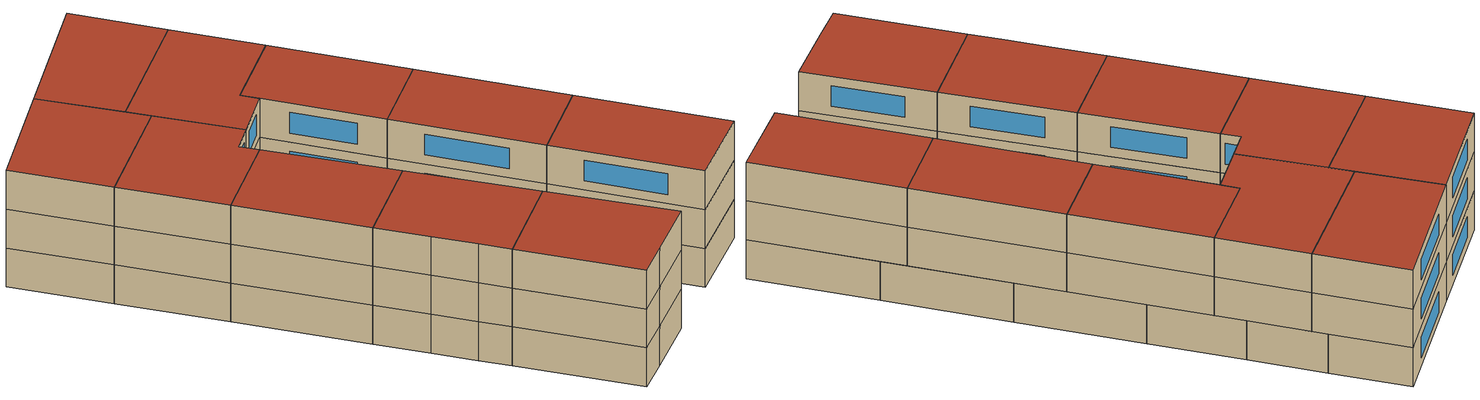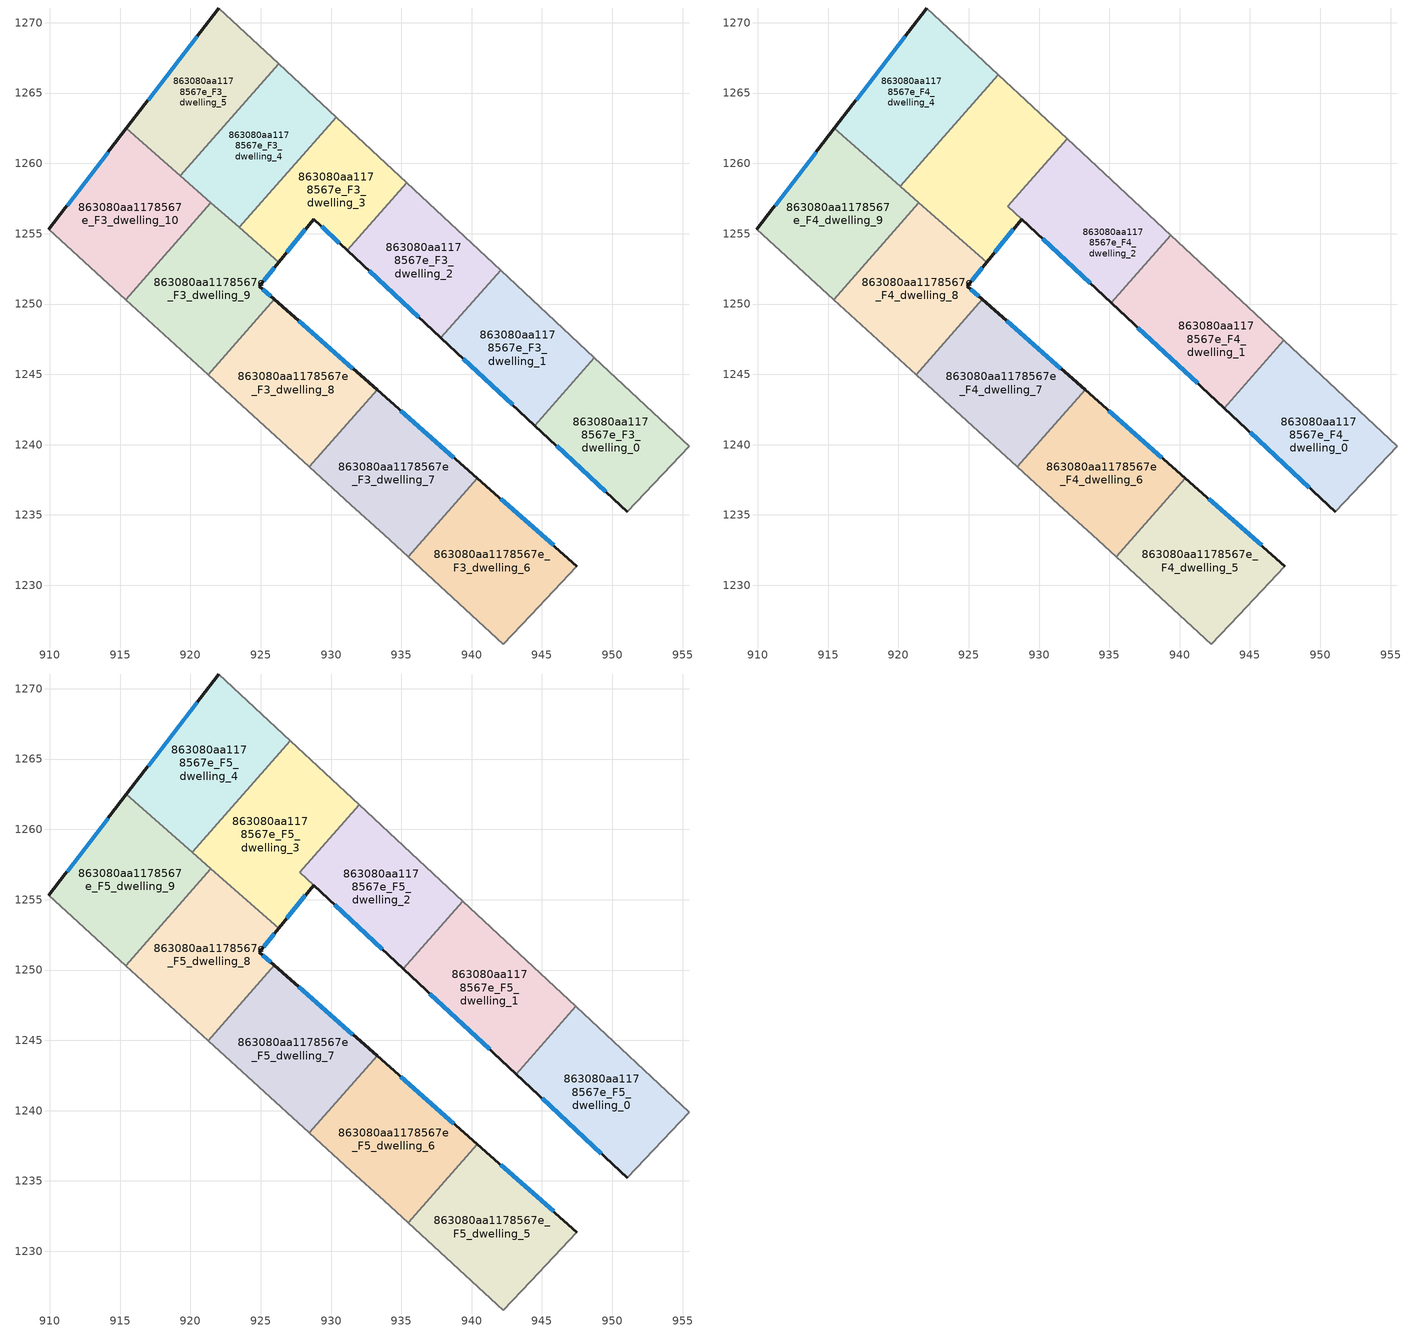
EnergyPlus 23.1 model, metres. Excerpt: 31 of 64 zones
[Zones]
863080aa1178567e_F3_dwelling_0
 floor to 863080aa1178567e_F2_dwelling_0 (EU_floor_Construction): 955.46,1239.9 951.07,1235.22 944.49,1241.36 948.72,1246.17 z9
 wall outside (EU_wall_Construction): 944.49,1241.36 951.07,1235.22 z9:12
 wall adiabatic (EU_wall_Construction): 951.07,1235.22 955.46,1239.9 948.72,1246.17 z9:12
 wall to 863080aa1178567e_F3_dwelling_1 (EU_wall_Construction): 948.72,1246.17 944.49,1241.36 z9:12
 window (EU_Window_Construction): 946.03,1239.92 949.53,1236.66 z9.7:11.3
863080aa1178567e_F3_dwelling_1
 floor to 863080aa1178567e_F2_dwelling_1 (EU_floor_Construction): 948.72,1246.17 944.49,1241.36 937.82,1247.58 942.05,1252.39 z9
 wall outside (EU_wall_Construction): 937.82,1247.58 944.49,1241.36 z9:12
 wall to 863080aa1178567e_F3_dwelling_2 (EU_wall_Construction): 942.05,1252.39 937.82,1247.58 z9:12
 wall adiabatic (EU_wall_Construction): 948.72,1246.17 942.05,1252.39 z9:12
 window (EU_Window_Construction): 939.38,1246.12 942.92,1242.82 z9.7:11.3
863080aa1178567e_F3_dwelling_10
 floor to 863080aa1178567e_F2_dwelling_10 (EU_floor_Construction): 921.46,1257.2 915.4,1250.32 909.94,1255.3 915.45,1262.49 z9
 wall outside (EU_wall_Construction): 915.45,1262.49 909.94,1255.3 z9:12
 wall to 863080aa1178567e_F3_dwelling_9 (EU_wall_Construction): 915.4,1250.32 921.46,1257.2 z9:12
 wall adiabatic (EU_wall_Construction): 909.94,1255.3 915.4,1250.32 z9:12
 wall to 863080aa1178567e_F3_dwelling_5 (EU_wall_Construction): 919.29,1259.11 915.45,1262.49 z9:12
 wall to 863080aa1178567e_F3_dwelling_4 (EU_wall_Construction): 921.46,1257.2 919.29,1259.11 z9:12
 window (EU_Window_Construction): 914.16,1260.8 911.23,1256.99 z9.7:11.3
863080aa1178567e_F3_dwelling_2
 floor to 863080aa1178567e_F2_dwelling_2 (EU_floor_Construction): 942.05,1252.39 937.82,1247.58 931.14,1253.82 935.37,1258.62 z9
 wall outside (EU_wall_Construction): 931.14,1253.82 937.82,1247.58 z9:12
 wall to 863080aa1178567e_F3_dwelling_3 (EU_wall_Construction): 935.37,1258.62 931.14,1253.82 z9:12
 wall adiabatic (EU_wall_Construction): 942.05,1252.39 935.37,1258.62 z9:12
 window (EU_Window_Construction): 932.71,1252.35 936.25,1249.05 z9.7:11.3
 ceiling adiabatic (EU_roof_Construction): 937.82,1247.58 942.05,1252.39 935.37,1258.62 931.14,1253.82 z12
863080aa1178567e_F3_dwelling_3
 floor to 863080aa1178567e_F2_dwelling_3 (EU_floor_Construction): 935.37,1258.62 931.14,1253.82 928.77,1256.03 926.28,1252.96 923.46,1255.44 930.36,1263.28 z9
 wall outside (EU_wall_Construction): 926.28,1252.96 928.77,1256.03 931.14,1253.82 z9:12
 wall to 863080aa1178567e_F3_dwelling_4 (EU_wall_Construction): 930.36,1263.28 923.46,1255.44 z9:12
 wall adiabatic (EU_wall_Construction): 935.37,1258.62 930.36,1263.28 z9:12
 wall to 863080aa1178567e_F3_dwelling_9 (EU_wall_Construction): 923.46,1255.44 926.28,1252.96 z9:12
 window (EU_Window_Construction): 929.32,1255.51 930.58,1254.34 / 926.86,1253.68 928.18,1255.31 z9.7:11.3
863080aa1178567e_F3_dwelling_4
 floor to 863080aa1178567e_F2_dwelling_4 (EU_floor_Construction): 930.36,1263.28 923.46,1255.44 919.29,1259.11 926.29,1267.07 z9
 wall to 863080aa1178567e_F3_dwelling_5 (EU_wall_Construction): 926.29,1267.07 919.29,1259.11 z9:12
 wall adiabatic (EU_wall_Construction): 930.36,1263.28 926.29,1267.07 z9:12
 wall to 863080aa1178567e_F3_dwelling_9 (EU_wall_Construction): 921.46,1257.2 923.46,1255.44 z9:12
863080aa1178567e_F3_dwelling_5
 floor to 863080aa1178567e_F2_dwelling_5 (EU_floor_Construction): 926.29,1267.07 919.29,1259.11 915.45,1262.49 922.02,1271.05 z9
 wall outside (EU_wall_Construction): 922.02,1271.05 915.45,1262.49 z9:12
 wall adiabatic (EU_wall_Construction): 926.29,1267.07 922.02,1271.05 z9:12
 window (EU_Window_Construction): 920.48,1269.04 917,1264.5 z9.7:11.3
863080aa1178567e_F3_dwelling_6
 floor to 863080aa1178567e_F2_dwelling_6 (EU_floor_Construction): 947.48,1231.37 944.21,1227.87 942.26,1225.83 935.49,1232.02 940.41,1237.61 z9
 wall outside (EU_wall_Construction): 947.48,1231.37 940.41,1237.61 z9:12
 wall adiabatic (EU_wall_Construction): 935.49,1232.02 942.26,1225.83 944.21,1227.87 947.48,1231.37 z9:12
 wall to 863080aa1178567e_F3_dwelling_7 (EU_wall_Construction): 940.41,1237.61 935.49,1232.02 z9:12
 window (EU_Window_Construction): 945.82,1232.83 942.07,1236.14 z9.7:11.3
863080aa1178567e_F3_dwelling_7
 floor to 863080aa1178567e_F2_dwelling_7 (EU_floor_Construction): 940.41,1237.61 935.49,1232.02 933.77,1233.58 931.39,1235.74 928.45,1238.42 933.27,1243.9 z9
 wall outside (EU_wall_Construction): 940.41,1237.61 933.27,1243.9 z9:12
 wall adiabatic (EU_wall_Construction): 928.45,1238.42 931.39,1235.74 933.77,1233.58 935.49,1232.02 z9:12
 wall to 863080aa1178567e_F3_dwelling_8 (EU_wall_Construction): 933.27,1243.9 928.45,1238.42 z9:12
 window (EU_Window_Construction): 938.73,1239.08 934.95,1242.42 z9.7:11.3
863080aa1178567e_F3_dwelling_8
 floor to 863080aa1178567e_F2_dwelling_8 (EU_floor_Construction): 933.27,1243.9 928.45,1238.42 921.27,1244.97 925.98,1250.33 z9
 wall outside (EU_wall_Construction): 933.27,1243.9 925.98,1250.33 z9:12
 wall to 863080aa1178567e_F3_dwelling_9 (EU_wall_Construction): 925.98,1250.33 921.27,1244.97 z9:12
 wall adiabatic (EU_wall_Construction): 921.27,1244.97 928.45,1238.42 z9:12
 window (EU_Window_Construction): 931.56,1245.41 927.69,1248.82 z9.7:11.3
863080aa1178567e_F3_dwelling_9
 floor to 863080aa1178567e_F2_dwelling_9 (EU_floor_Construction): 926.28,1252.96 924.91,1251.27 925.98,1250.33 921.27,1244.97 915.4,1250.32 921.46,1257.2 z9
 wall outside (EU_wall_Construction): 925.98,1250.33 924.91,1251.27 926.28,1252.96 z9:12
 wall adiabatic (EU_wall_Construction): 915.4,1250.32 921.27,1244.97 z9:12
 window (EU_Window_Construction): 925.23,1251.67 925.96,1252.56 / 925.73,1250.55 925.16,1251.05 z9.7:11.3
863080aa1178567e_F4_dwelling_0
 floor to 863080aa1178567e_F3_dwelling_0 (EU_floor_Construction): 955.46,1239.9 951.07,1235.22 944.49,1241.36 948.72,1246.17 z12
 floor to 863080aa1178567e_F3_dwelling_1 (EU_floor_Construction): 948.72,1246.17 944.49,1241.36 943.15,1242.61 947.39,1247.42 z12
 wall outside (EU_wall_Construction): 943.15,1242.61 951.07,1235.22 z12:15
 wall adiabatic (EU_wall_Construction): 951.07,1235.22 955.46,1239.9 947.39,1247.42 z12:15
 wall to 863080aa1178567e_F4_dwelling_1 (EU_wall_Construction): 947.39,1247.42 943.15,1242.61 z12:15
 window (EU_Window_Construction): 945.01,1240.87 949.21,1236.95 z12.7:14.3
863080aa1178567e_F4_dwelling_1
 floor to 863080aa1178567e_F3_dwelling_1 (EU_floor_Construction): 947.39,1247.42 943.15,1242.61 937.82,1247.58 942.05,1252.39 z12
 floor adiabatic (EU_floor_Construction): 942.05,1252.39 937.82,1247.58 935.15,1250.08 939.38,1254.88 z12
 wall outside (EU_wall_Construction): 935.15,1250.08 943.15,1242.61 z12:15
 wall to 863080aa1178567e_F4_dwelling_2 (EU_wall_Construction): 939.38,1254.88 935.15,1250.08 z12:15
 wall adiabatic (EU_wall_Construction): 947.39,1247.42 939.38,1254.88 z12:15
 window (EU_Window_Construction): 937.03,1248.32 941.27,1244.36 z12.7:14.3
863080aa1178567e_F4_dwelling_2
 floor adiabatic (EU_floor_Construction): 939.38,1254.88 935.15,1250.08 931.14,1253.82 935.37,1258.62 z12
 floor to 863080aa1178567e_F3_dwelling_3 (EU_floor_Construction): 935.37,1258.62 931.14,1253.82 927.78,1256.95 932,1261.75 z12
 wall outside (EU_wall_Construction): 928.77,1256.03 935.15,1250.08 z12:15
 wall to 863080aa1178567e_F4_dwelling_3 (EU_wall_Construction): 932,1261.75 927.78,1256.95 928.77,1256.03 z12:15
 wall adiabatic (EU_wall_Construction): 939.38,1254.88 932,1261.75 z12:15
 window (EU_Window_Construction): 930.26,1254.63 933.65,1251.47 z12.7:14.3
863080aa1178567e_F4_dwelling_3
 floor to 863080aa1178567e_F3_dwelling_3 (EU_floor_Construction): 932,1261.75 927.78,1256.95 928.77,1256.03 926.28,1252.96 923.46,1255.44 930.36,1263.28 z12
 floor to 863080aa1178567e_F3_dwelling_4 (EU_floor_Construction): 930.36,1263.28 923.46,1255.44 920.12,1258.38 927.1,1266.31 z12
 wall outside (EU_wall_Construction): 926.28,1252.96 928.77,1256.03 z12:15
 wall to 863080aa1178567e_F4_dwelling_4 (EU_wall_Construction): 927.1,1266.31 920.12,1258.38 z12:15
 wall adiabatic (EU_wall_Construction): 932,1261.75 927.1,1266.31 z12:15
 wall to 863080aa1178567e_F4_dwelling_8 (EU_wall_Construction): 921.46,1257.2 926.28,1252.96 z12:15
 wall to 863080aa1178567e_F4_dwelling_9 (EU_wall_Construction): 920.12,1258.38 921.46,1257.2 z12:15
 window (EU_Window_Construction): 926.86,1253.68 928.18,1255.31 z12.7:14.3
863080aa1178567e_F4_dwelling_4
 floor to 863080aa1178567e_F3_dwelling_5 (EU_floor_Construction): 926.29,1267.07 919.29,1259.11 915.45,1262.49 922.02,1271.05 z12
 floor to 863080aa1178567e_F3_dwelling_4 (EU_floor_Construction): 927.1,1266.31 920.12,1258.38 919.29,1259.11 926.29,1267.07 z12
 wall outside (EU_wall_Construction): 922.02,1271.05 915.45,1262.49 z12:15
 wall adiabatic (EU_wall_Construction): 927.1,1266.31 922.02,1271.05 z12:15
 wall to 863080aa1178567e_F4_dwelling_9 (EU_wall_Construction): 915.45,1262.49 920.12,1258.38 z12:15
 window (EU_Window_Construction): 920.48,1269.04 917,1264.5 z12.7:14.3
863080aa1178567e_F4_dwelling_5
 floor to 863080aa1178567e_F3_dwelling_6 (EU_floor_Construction): 947.48,1231.37 944.21,1227.87 942.26,1225.83 935.49,1232.02 940.41,1237.61 z12
 wall outside (EU_wall_Construction): 947.48,1231.37 940.41,1237.61 z12:15
 wall adiabatic (EU_wall_Construction): 935.49,1232.02 942.26,1225.83 944.21,1227.87 947.48,1231.37 z12:15
 wall to 863080aa1178567e_F4_dwelling_6 (EU_wall_Construction): 940.41,1237.61 935.49,1232.02 z12:15
 window (EU_Window_Construction): 945.82,1232.83 942.07,1236.14 z12.7:14.3
863080aa1178567e_F4_dwelling_6
 floor to 863080aa1178567e_F3_dwelling_7 (EU_floor_Construction): 940.41,1237.61 935.49,1232.02 933.77,1233.58 931.39,1235.74 928.45,1238.42 933.27,1243.9 z12
 wall outside (EU_wall_Construction): 940.41,1237.61 933.27,1243.9 z12:15
 wall adiabatic (EU_wall_Construction): 928.45,1238.42 931.39,1235.74 933.77,1233.58 935.49,1232.02 z12:15
 wall to 863080aa1178567e_F4_dwelling_7 (EU_wall_Construction): 933.27,1243.9 928.45,1238.42 z12:15
 window (EU_Window_Construction): 938.73,1239.08 934.95,1242.42 z12.7:14.3
863080aa1178567e_F4_dwelling_7
 floor to 863080aa1178567e_F3_dwelling_8 (EU_floor_Construction): 933.27,1243.9 928.45,1238.42 921.27,1244.97 925.98,1250.33 z12
 wall outside (EU_wall_Construction): 933.27,1243.9 925.98,1250.33 z12:15
 wall to 863080aa1178567e_F4_dwelling_8 (EU_wall_Construction): 925.98,1250.33 921.27,1244.97 z12:15
 wall adiabatic (EU_wall_Construction): 921.27,1244.97 928.45,1238.42 z12:15
 window (EU_Window_Construction): 931.56,1245.41 927.69,1248.82 z12.7:14.3
863080aa1178567e_F4_dwelling_8
 floor to 863080aa1178567e_F3_dwelling_9 (EU_floor_Construction): 926.28,1252.96 924.91,1251.27 925.98,1250.33 921.27,1244.97 915.4,1250.32 921.46,1257.2 z12
 wall outside (EU_wall_Construction): 925.98,1250.33 924.91,1251.27 926.28,1252.96 z12:15
 wall to 863080aa1178567e_F4_dwelling_9 (EU_wall_Construction): 921.46,1257.2 915.4,1250.32 z12:15
 wall adiabatic (EU_wall_Construction): 915.4,1250.32 921.27,1244.97 z12:15
 window (EU_Window_Construction): 925.23,1251.67 925.96,1252.56 / 925.73,1250.55 925.16,1251.05 z12.7:14.3
863080aa1178567e_F4_dwelling_9
 floor to 863080aa1178567e_F3_dwelling_10 (EU_floor_Construction): 921.46,1257.2 915.4,1250.32 909.94,1255.3 915.45,1262.49 z12
 wall outside (EU_wall_Construction): 915.45,1262.49 909.94,1255.3 z12:15
 wall adiabatic (EU_wall_Construction): 909.94,1255.3 915.4,1250.32 z12:15
 window (EU_Window_Construction): 914.16,1260.8 911.23,1256.99 z12.7:14.3
863080aa1178567e_F5_dwelling_0
 floor to 863080aa1178567e_F4_dwelling_0 (EU_floor_Construction): 955.46,1239.9 951.07,1235.22 943.15,1242.61 947.39,1247.42 z15
 wall outside (EU_wall_Construction): 943.15,1242.61 951.07,1235.22 z15:18
 wall adiabatic (EU_wall_Construction): 951.07,1235.22 955.46,1239.9 947.39,1247.42 z15:18
 wall to 863080aa1178567e_F5_dwelling_1 (EU_wall_Construction): 947.39,1247.42 943.15,1242.61 z15:18
 window (EU_Window_Construction): 945.01,1240.87 949.21,1236.95 z15.7:17.3
 roof outside (EU_roof_Construction): 951.07,1235.22 955.46,1239.9 947.39,1247.42 943.15,1242.61 z18
863080aa1178567e_F5_dwelling_1
 floor to 863080aa1178567e_F4_dwelling_1 (EU_floor_Construction): 947.39,1247.42 943.15,1242.61 935.15,1250.08 939.38,1254.88 z15
 wall outside (EU_wall_Construction): 935.15,1250.08 943.15,1242.61 z15:18
 wall to 863080aa1178567e_F5_dwelling_2 (EU_wall_Construction): 939.38,1254.88 935.15,1250.08 z15:18
 wall adiabatic (EU_wall_Construction): 947.39,1247.42 939.38,1254.88 z15:18
 window (EU_Window_Construction): 937.03,1248.32 941.27,1244.36 z15.7:17.3
 roof outside (EU_roof_Construction): 943.15,1242.61 947.39,1247.42 939.38,1254.88 935.15,1250.08 z18
863080aa1178567e_F5_dwelling_2
 floor to 863080aa1178567e_F4_dwelling_2 (EU_floor_Construction): 939.38,1254.88 935.15,1250.08 927.78,1256.95 932,1261.75 z15
 wall outside (EU_wall_Construction): 928.77,1256.03 935.15,1250.08 z15:18
 wall to 863080aa1178567e_F5_dwelling_3 (EU_wall_Construction): 932,1261.75 927.78,1256.95 928.77,1256.03 z15:18
 wall adiabatic (EU_wall_Construction): 939.38,1254.88 932,1261.75 z15:18
 window (EU_Window_Construction): 930.26,1254.63 933.65,1251.47 z15.7:17.3
 roof outside (EU_roof_Construction): 935.15,1250.08 939.38,1254.88 932,1261.75 927.78,1256.95 z18
863080aa1178567e_F5_dwelling_3
 floor to 863080aa1178567e_F4_dwelling_3 (EU_floor_Construction): 932,1261.75 927.78,1256.95 928.77,1256.03 926.28,1252.96 920.12,1258.38 927.1,1266.31 z15
 wall outside (EU_wall_Construction): 926.28,1252.96 928.77,1256.03 z15:18
 wall to 863080aa1178567e_F5_dwelling_4 (EU_wall_Construction): 927.1,1266.31 920.12,1258.38 z15:18
 wall adiabatic (EU_wall_Construction): 932,1261.75 927.1,1266.31 z15:18
 wall to 863080aa1178567e_F5_dwelling_8 (EU_wall_Construction): 921.46,1257.2 926.28,1252.96 z15:18
 wall to 863080aa1178567e_F5_dwelling_9 (EU_wall_Construction): 920.12,1258.38 921.46,1257.2 z15:18
 window (EU_Window_Construction): 926.86,1253.68 928.18,1255.31 z15.7:17.3
 roof outside (EU_roof_Construction): 928.77,1256.03 927.78,1256.95 932,1261.75 927.1,1266.31 920.12,1258.38 926.28,1252.96 z18
863080aa1178567e_F5_dwelling_4
 floor to 863080aa1178567e_F4_dwelling_4 (EU_floor_Construction): 927.1,1266.31 920.12,1258.38 915.45,1262.49 922.02,1271.05 z15
 wall outside (EU_wall_Construction): 922.02,1271.05 915.45,1262.49 z15:18
 wall adiabatic (EU_wall_Construction): 927.1,1266.31 922.02,1271.05 z15:18
 wall to 863080aa1178567e_F5_dwelling_9 (EU_wall_Construction): 915.45,1262.49 920.12,1258.38 z15:18
 window (EU_Window_Construction): 920.48,1269.04 917,1264.5 z15.7:17.3
 roof outside (EU_roof_Construction): 920.12,1258.38 927.1,1266.31 922.02,1271.05 915.45,1262.49 z18
863080aa1178567e_F5_dwelling_5
 floor to 863080aa1178567e_F4_dwelling_5 (EU_floor_Construction): 947.48,1231.37 944.21,1227.87 942.26,1225.83 935.49,1232.02 940.41,1237.61 z15
 wall outside (EU_wall_Construction): 947.48,1231.37 940.41,1237.61 z15:18
 wall adiabatic (EU_wall_Construction): 935.49,1232.02 942.26,1225.83 944.21,1227.87 947.48,1231.37 z15:18
 wall to 863080aa1178567e_F5_dwelling_6 (EU_wall_Construction): 940.41,1237.61 935.49,1232.02 z15:18
 window (EU_Window_Construction): 945.82,1232.83 942.07,1236.14 z15.7:17.3
 roof outside (EU_roof_Construction): 944.21,1227.87 947.48,1231.37 940.41,1237.61 935.49,1232.02 942.26,1225.83 z18
863080aa1178567e_F5_dwelling_6
 floor to 863080aa1178567e_F4_dwelling_6 (EU_floor_Construction): 940.41,1237.61 935.49,1232.02 933.77,1233.58 931.39,1235.74 928.45,1238.42 933.27,1243.9 z15
 wall outside (EU_wall_Construction): 940.41,1237.61 933.27,1243.9 z15:18
 wall adiabatic (EU_wall_Construction): 928.45,1238.42 931.39,1235.74 933.77,1233.58 935.49,1232.02 z15:18
 wall to 863080aa1178567e_F5_dwelling_7 (EU_wall_Construction): 933.27,1243.9 928.45,1238.42 z15:18
 window (EU_Window_Construction): 938.73,1239.08 934.95,1242.42 z15.7:17.3
 roof outside (EU_roof_Construction): 935.49,1232.02 940.41,1237.61 933.27,1243.9 928.45,1238.42 931.39,1235.74 933.77,1233.58 z18
863080aa1178567e_F5_dwelling_7
 floor to 863080aa1178567e_F4_dwelling_7 (EU_floor_Construction): 933.27,1243.9 928.45,1238.42 921.27,1244.97 925.98,1250.33 z15
 wall outside (EU_wall_Construction): 933.27,1243.9 925.98,1250.33 z15:18
 wall to 863080aa1178567e_F5_dwelling_8 (EU_wall_Construction): 925.98,1250.33 921.27,1244.97 z15:18
 wall adiabatic (EU_wall_Construction): 921.27,1244.97 928.45,1238.42 z15:18
 window (EU_Window_Construction): 931.56,1245.41 927.69,1248.82 z15.7:17.3
 roof outside (EU_roof_Construction): 928.45,1238.42 933.27,1243.9 925.98,1250.33 921.27,1244.97 z18
863080aa1178567e_F5_dwelling_8
 floor to 863080aa1178567e_F4_dwelling_8 (EU_floor_Construction): 926.28,1252.96 924.91,1251.27 925.98,1250.33 921.27,1244.97 915.4,1250.32 921.46,1257.2 z15
 wall outside (EU_wall_Construction): 925.98,1250.33 924.91,1251.27 926.28,1252.96 z15:18
 wall to 863080aa1178567e_F5_dwelling_9 (EU_wall_Construction): 921.46,1257.2 915.4,1250.32 z15:18
 wall adiabatic (EU_wall_Construction): 915.4,1250.32 921.27,1244.97 z15:18
 window (EU_Window_Construction): 925.23,1251.67 925.96,1252.56 / 925.73,1250.55 925.16,1251.05 z15.7:17.3
 roof outside (EU_roof_Construction): 921.27,1244.97 925.98,1250.33 924.91,1251.27 926.28,1252.96 921.46,1257.2 915.4,1250.32 z18
863080aa1178567e_F5_dwelling_9
 floor to 863080aa1178567e_F4_dwelling_9 (EU_floor_Construction): 921.46,1257.2 915.4,1250.32 909.94,1255.3 915.45,1262.49 z15
 wall outside (EU_wall_Construction): 915.45,1262.49 909.94,1255.3 z15:18
 wall adiabatic (EU_wall_Construction): 909.94,1255.3 915.4,1250.32 z15:18
 window (EU_Window_Construction): 914.16,1260.8 911.23,1256.99 z15.7:17.3
 roof outside (EU_roof_Construction): 915.4,1250.32 921.46,1257.2 915.45,1262.49 909.94,1255.3 z18
[Building]
EU S2 Campaign: North Axis=0; Terrain=City; Solar Distribution=FullExterior
[Site:Location]
Budapest.Ferenc.Liszt.Intl.AP: Latitude=47.437; Longitude=19.256; Time Zone=1; Elevation=185
[SizingPeriod:WeatherFileDays]
AnnualSizingPeriod: Begin Month=1; Begin Day of Month=1; End Month=12; End Day of Month=31; Day of Week for Start Day=Monday; Use Weather File Daylight Saving Period=No; Use Weather File Rain and Snow Indicators=No
[MATERIAL]
EU_InternalMass_Material: Roughness=MediumRough; Thickness=0.1; Conductivity=1; Density=1800; Specific Heat=900; Thermal Absorptance=0.9; Solar Absorptance=0.7; Visible Absorptance=0.7
[MATERIAL:NOMASS] Roughness=MediumRough; Thermal Absorptance=0.9; Solar Absorptance=0.7; Visible Absorptance=0.7
Name | Thermal Resistance
EU_wall_NoMass | 0.832559
EU_roof_NoMass | 1.39638
EU_floor_NoMass | 0.872794
[WINDOWMATERIAL:SIMPLEGLAZINGSYSTEM]
EU_Window_SimpleGlazing: UFactor=2.79869; Solar Heat Gain Coefficient=0.75; Visible Transmittance=0.75
[CONSTRUCTION]
EU_wall_Construction: EU_wall_NoMass
EU_roof_Construction: EU_roof_NoMass
EU_floor_Construction: EU_floor_NoMass
EU_Window_Construction: EU_Window_SimpleGlazing
EU_InternalMass_Construction: EU_InternalMass_Material
[ZONE] Type=1; Multiplier=1; Ceiling Height=autocalculate; Floor Area=autocalculate; Part of Total Floor Area=Yes
Name | Volume
863080aa1178567e_F3_dwelling_0 | 175.26
863080aa1178567e_F4_dwelling_0; 863080aa1178567e_F5_dwelling_0 | 210.322
863080aa1178567e_F3_dwelling_1; 863080aa1178567e_F3_dwelling_3 | 175.268
863080aa1178567e_F4_dwelling_1; 863080aa1178567e_F5_dwelling_1 | 210.327
863080aa1178567e_F3_dwelling_10; 863080aa1178567e_F4_dwelling_8; 863080aa1178567e_F5_dwelling_8; 863080aa1178567e_F3_dwelling_9; 863080aa1178567e_F4_dwelling_9; 863080aa1178567e_F5_dwelling_9 | 210.313
863080aa1178567e_F3_dwelling_2 | 175.277
863080aa1178567e_F4_dwelling_2; 863080aa1178567e_F5_dwelling_2 | 193.302
863080aa1178567e_F4_dwelling_3; 863080aa1178567e_F5_dwelling_3 | 227.342
863080aa1178567e_F3_dwelling_4 | 175.255
863080aa1178567e_F4_dwelling_4; 863080aa1178567e_F5_dwelling_4 | 210.319
863080aa1178567e_F3_dwelling_5 | 175.292
863080aa1178567e_F4_dwelling_5; 863080aa1178567e_F5_dwelling_5; 863080aa1178567e_F3_dwelling_6 | 210.304
863080aa1178567e_F4_dwelling_6; 863080aa1178567e_F5_dwelling_6; 863080aa1178567e_F3_dwelling_7 | 210.318
863080aa1178567e_F4_dwelling_7; 863080aa1178567e_F5_dwelling_7; 863080aa1178567e_F3_dwelling_8 | 210.315
[INTERNALMASS] Construction=EU_InternalMass_Construction
Name | Zone or ZoneList | Surface Area
863080aa1178567e_F3_dwelling_0_EU_InternalMass | 863080aa1178567e_F3_dwelling_0 | 58.4199
863080aa1178567e_F3_dwelling_1_EU_InternalMass | 863080aa1178567e_F3_dwelling_1 | 58.4225
863080aa1178567e_F3_dwelling_2_EU_InternalMass | 863080aa1178567e_F3_dwelling_2 | 58.4258
863080aa1178567e_F3_dwelling_3_EU_InternalMass | 863080aa1178567e_F3_dwelling_3 | 58.4225
863080aa1178567e_F3_dwelling_4_EU_InternalMass | 863080aa1178567e_F3_dwelling_4 | 58.4185
863080aa1178567e_F3_dwelling_5_EU_InternalMass | 863080aa1178567e_F3_dwelling_5 | 58.4306
863080aa1178567e_F3_dwelling_6_EU_InternalMass | 863080aa1178567e_F3_dwelling_6 | 70.1015
863080aa1178567e_F3_dwelling_7_EU_InternalMass | 863080aa1178567e_F3_dwelling_7 | 70.1058
863080aa1178567e_F3_dwelling_8_EU_InternalMass | 863080aa1178567e_F3_dwelling_8 | 70.1052
863080aa1178567e_F3_dwelling_9_EU_InternalMass | 863080aa1178567e_F3_dwelling_9 | 70.1043
863080aa1178567e_F3_dwelling_10_EU_InternalMass | 863080aa1178567e_F3_dwelling_10 | 70.1046
863080aa1178567e_F4_dwelling_0_EU_InternalMass | 863080aa1178567e_F4_dwelling_0 | 70.1075
863080aa1178567e_F4_dwelling_1_EU_InternalMass | 863080aa1178567e_F4_dwelling_1 | 70.109
863080aa1178567e_F4_dwelling_2_EU_InternalMass | 863080aa1178567e_F4_dwelling_2 | 64.4314
863080aa1178567e_F4_dwelling_3_EU_InternalMass | 863080aa1178567e_F4_dwelling_3 | 75.7787
863080aa1178567e_F4_dwelling_4_EU_InternalMass | 863080aa1178567e_F4_dwelling_4 | 70.1063
863080aa1178567e_F4_dwelling_5_EU_InternalMass | 863080aa1178567e_F4_dwelling_5 | 70.1015
863080aa1178567e_F4_dwelling_6_EU_InternalMass | 863080aa1178567e_F4_dwelling_6 | 70.1058
863080aa1178567e_F4_dwelling_7_EU_InternalMass | 863080aa1178567e_F4_dwelling_7 | 70.1052
863080aa1178567e_F4_dwelling_8_EU_InternalMass | 863080aa1178567e_F4_dwelling_8 | 70.1043
863080aa1178567e_F4_dwelling_9_EU_InternalMass | 863080aa1178567e_F4_dwelling_9 | 70.1046
863080aa1178567e_F5_dwelling_0_EU_InternalMass | 863080aa1178567e_F5_dwelling_0 | 70.1075
863080aa1178567e_F5_dwelling_1_EU_InternalMass | 863080aa1178567e_F5_dwelling_1 | 70.109
863080aa1178567e_F5_dwelling_2_EU_InternalMass | 863080aa1178567e_F5_dwelling_2 | 64.4314
863080aa1178567e_F5_dwelling_3_EU_InternalMass | 863080aa1178567e_F5_dwelling_3 | 75.7787
863080aa1178567e_F5_dwelling_4_EU_InternalMass | 863080aa1178567e_F5_dwelling_4 | 70.1063
863080aa1178567e_F5_dwelling_5_EU_InternalMass | 863080aa1178567e_F5_dwelling_5 | 70.1015
863080aa1178567e_F5_dwelling_6_EU_InternalMass | 863080aa1178567e_F5_dwelling_6 | 70.1058
863080aa1178567e_F5_dwelling_7_EU_InternalMass | 863080aa1178567e_F5_dwelling_7 | 70.1052
863080aa1178567e_F5_dwelling_8_EU_InternalMass | 863080aa1178567e_F5_dwelling_8 | 70.1043
863080aa1178567e_F5_dwelling_9_EU_InternalMass | 863080aa1178567e_F5_dwelling_9 | 70.1046
[OTHEREQUIPMENT] Fuel Type=Electricity; Design Level Calculation Method=Watts/Area; Power per Zone Floor Area=1; Fraction Latent=0; Fraction Radiant=0; Fraction Lost=0; Carbon Dioxide Generation Rate=0; EndUse Subcategory=EU_Step8_InternalGains
Name | Zone or ZoneList or Space or SpaceList | Schedule
EU_Step8_InternalGain_863080aa1178567e_F3_dwelling_0_f000 | 863080aa1178567e_F3_dwelling_0 | EU_Step8_GainSchedule_863080aa1178567e_F3_dwelling_0_f000
EU_Step8_InternalGain_863080aa1178567e_F3_dwelling_1_f000 | 863080aa1178567e_F3_dwelling_1 | EU_Step8_GainSchedule_863080aa1178567e_F3_dwelling_1_f000
EU_Step8_InternalGain_863080aa1178567e_F3_dwelling_2_f000 | 863080aa1178567e_F3_dwelling_2 | EU_Step8_GainSchedule_863080aa1178567e_F3_dwelling_2_f000
EU_Step8_InternalGain_863080aa1178567e_F3_dwelling_3_f000 | 863080aa1178567e_F3_dwelling_3 | EU_Step8_GainSchedule_863080aa1178567e_F3_dwelling_3_f000
EU_Step8_InternalGain_863080aa1178567e_F3_dwelling_4_f000 | 863080aa1178567e_F3_dwelling_4 | EU_Step8_GainSchedule_863080aa1178567e_F3_dwelling_4_f000
EU_Step8_InternalGain_863080aa1178567e_F3_dwelling_5_f000 | 863080aa1178567e_F3_dwelling_5 | EU_Step8_GainSchedule_863080aa1178567e_F3_dwelling_5_f000
EU_Step8_InternalGain_863080aa1178567e_F3_dwelling_6_f000 | 863080aa1178567e_F3_dwelling_6 | EU_Step8_GainSchedule_863080aa1178567e_F3_dwelling_6_f000
EU_Step8_InternalGain_863080aa1178567e_F3_dwelling_7_f000 | 863080aa1178567e_F3_dwelling_7 | EU_Step8_GainSchedule_863080aa1178567e_F3_dwelling_7_f000
EU_Step8_InternalGain_863080aa1178567e_F3_dwelling_8_f000 | 863080aa1178567e_F3_dwelling_8 | EU_Step8_GainSchedule_863080aa1178567e_F3_dwelling_8_f000
EU_Step8_InternalGain_863080aa1178567e_F3_dwelling_9_f000 | 863080aa1178567e_F3_dwelling_9 | EU_Step8_GainSchedule_863080aa1178567e_F3_dwelling_9_f000
EU_Step8_InternalGain_863080aa1178567e_F3_dwelling_10_f000 | 863080aa1178567e_F3_dwelling_10 | EU_Step8_GainSchedule_863080aa1178567e_F3_dwelling_10_f000
EU_Step8_InternalGain_863080aa1178567e_F4_dwelling_0_f000 | 863080aa1178567e_F4_dwelling_0 | EU_Step8_GainSchedule_863080aa1178567e_F4_dwelling_0_f000
EU_Step8_InternalGain_863080aa1178567e_F4_dwelling_1_f000 | 863080aa1178567e_F4_dwelling_1 | EU_Step8_GainSchedule_863080aa1178567e_F4_dwelling_1_f000
EU_Step8_InternalGain_863080aa1178567e_F4_dwelling_2_f000 | 863080aa1178567e_F4_dwelling_2 | EU_Step8_GainSchedule_863080aa1178567e_F4_dwelling_2_f000
EU_Step8_InternalGain_863080aa1178567e_F4_dwelling_3_f000 | 863080aa1178567e_F4_dwelling_3 | EU_Step8_GainSchedule_863080aa1178567e_F4_dwelling_3_f000
EU_Step8_InternalGain_863080aa1178567e_F4_dwelling_4_f000 | 863080aa1178567e_F4_dwelling_4 | EU_Step8_GainSchedule_863080aa1178567e_F4_dwelling_4_f000
EU_Step8_InternalGain_863080aa1178567e_F4_dwelling_5_f000 | 863080aa1178567e_F4_dwelling_5 | EU_Step8_GainSchedule_863080aa1178567e_F4_dwelling_5_f000
EU_Step8_InternalGain_863080aa1178567e_F4_dwelling_6_f000 | 863080aa1178567e_F4_dwelling_6 | EU_Step8_GainSchedule_863080aa1178567e_F4_dwelling_6_f000
EU_Step8_InternalGain_863080aa1178567e_F4_dwelling_7_f000 | 863080aa1178567e_F4_dwelling_7 | EU_Step8_GainSchedule_863080aa1178567e_F4_dwelling_7_f000
EU_Step8_InternalGain_863080aa1178567e_F4_dwelling_8_f000 | 863080aa1178567e_F4_dwelling_8 | EU_Step8_GainSchedule_863080aa1178567e_F4_dwelling_8_f000
EU_Step8_InternalGain_863080aa1178567e_F4_dwelling_9_f000 | 863080aa1178567e_F4_dwelling_9 | EU_Step8_GainSchedule_863080aa1178567e_F4_dwelling_9_f000
EU_Step8_InternalGain_863080aa1178567e_F5_dwelling_0_f000 | 863080aa1178567e_F5_dwelling_0 | EU_Step8_GainSchedule_863080aa1178567e_F5_dwelling_0_f000
EU_Step8_InternalGain_863080aa1178567e_F5_dwelling_1_f000 | 863080aa1178567e_F5_dwelling_1 | EU_Step8_GainSchedule_863080aa1178567e_F5_dwelling_1_f000
EU_Step8_InternalGain_863080aa1178567e_F5_dwelling_2_f000 | 863080aa1178567e_F5_dwelling_2 | EU_Step8_GainSchedule_863080aa1178567e_F5_dwelling_2_f000
EU_Step8_InternalGain_863080aa1178567e_F5_dwelling_3_f000 | 863080aa1178567e_F5_dwelling_3 | EU_Step8_GainSchedule_863080aa1178567e_F5_dwelling_3_f000
EU_Step8_InternalGain_863080aa1178567e_F5_dwelling_4_f000 | 863080aa1178567e_F5_dwelling_4 | EU_Step8_GainSchedule_863080aa1178567e_F5_dwelling_4_f000
EU_Step8_InternalGain_863080aa1178567e_F5_dwelling_5_f000 | 863080aa1178567e_F5_dwelling_5 | EU_Step8_GainSchedule_863080aa1178567e_F5_dwelling_5_f000
EU_Step8_InternalGain_863080aa1178567e_F5_dwelling_6_f000 | 863080aa1178567e_F5_dwelling_6 | EU_Step8_GainSchedule_863080aa1178567e_F5_dwelling_6_f000
EU_Step8_InternalGain_863080aa1178567e_F5_dwelling_7_f000 | 863080aa1178567e_F5_dwelling_7 | EU_Step8_GainSchedule_863080aa1178567e_F5_dwelling_7_f000
EU_Step8_InternalGain_863080aa1178567e_F5_dwelling_8_f000 | 863080aa1178567e_F5_dwelling_8 | EU_Step8_GainSchedule_863080aa1178567e_F5_dwelling_8_f000
EU_Step8_InternalGain_863080aa1178567e_F5_dwelling_9_f000 | 863080aa1178567e_F5_dwelling_9 | EU_Step8_GainSchedule_863080aa1178567e_F5_dwelling_9_f000
[ZONEVENTILATION:DESIGNFLOWRATE] Schedule=EU_AlwaysOn; Design Flow Rate Calculation Method=AirChanges/Hour; Air Changes per Hour=0.475469; Ventilation Type=Natural; Fan Pressure Rise=0; Fan Total Efficiency=1; Constant Term Coefficient=1; Temperature Term Coefficient=0; Velocity Term Coefficient=0; Velocity Squared Term Coefficient=0; Minimum Indoor Temperature=-100; Maximum Indoor Temperature=100; Delta Temperature=-100; Minimum Outdoor Temperature=-100; Maximum Outdoor Temperature=100; Maximum Wind Speed=40
Name | Zone or ZoneList or Space or SpaceList
EU_ConstantAir_863080aa1178567e_F3_dwelling_0 | 863080aa1178567e_F3_dwelling_0
EU_ConstantAir_863080aa1178567e_F3_dwelling_1 | 863080aa1178567e_F3_dwelling_1
EU_ConstantAir_863080aa1178567e_F3_dwelling_2 | 863080aa1178567e_F3_dwelling_2
EU_ConstantAir_863080aa1178567e_F3_dwelling_3 | 863080aa1178567e_F3_dwelling_3
EU_ConstantAir_863080aa1178567e_F3_dwelling_4 | 863080aa1178567e_F3_dwelling_4
EU_ConstantAir_863080aa1178567e_F3_dwelling_5 | 863080aa1178567e_F3_dwelling_5
EU_ConstantAir_863080aa1178567e_F3_dwelling_6 | 863080aa1178567e_F3_dwelling_6
EU_ConstantAir_863080aa1178567e_F3_dwelling_7 | 863080aa1178567e_F3_dwelling_7
EU_ConstantAir_863080aa1178567e_F3_dwelling_8 | 863080aa1178567e_F3_dwelling_8
EU_ConstantAir_863080aa1178567e_F3_dwelling_9 | 863080aa1178567e_F3_dwelling_9
EU_ConstantAir_863080aa1178567e_F3_dwelling_10 | 863080aa1178567e_F3_dwelling_10
EU_ConstantAir_863080aa1178567e_F4_dwelling_0 | 863080aa1178567e_F4_dwelling_0
EU_ConstantAir_863080aa1178567e_F4_dwelling_1 | 863080aa1178567e_F4_dwelling_1
EU_ConstantAir_863080aa1178567e_F4_dwelling_2 | 863080aa1178567e_F4_dwelling_2
EU_ConstantAir_863080aa1178567e_F4_dwelling_3 | 863080aa1178567e_F4_dwelling_3
EU_ConstantAir_863080aa1178567e_F4_dwelling_4 | 863080aa1178567e_F4_dwelling_4
EU_ConstantAir_863080aa1178567e_F4_dwelling_5 | 863080aa1178567e_F4_dwelling_5
EU_ConstantAir_863080aa1178567e_F4_dwelling_6 | 863080aa1178567e_F4_dwelling_6
EU_ConstantAir_863080aa1178567e_F4_dwelling_7 | 863080aa1178567e_F4_dwelling_7
EU_ConstantAir_863080aa1178567e_F4_dwelling_8 | 863080aa1178567e_F4_dwelling_8
EU_ConstantAir_863080aa1178567e_F4_dwelling_9 | 863080aa1178567e_F4_dwelling_9
EU_ConstantAir_863080aa1178567e_F5_dwelling_0 | 863080aa1178567e_F5_dwelling_0
EU_ConstantAir_863080aa1178567e_F5_dwelling_1 | 863080aa1178567e_F5_dwelling_1
EU_ConstantAir_863080aa1178567e_F5_dwelling_2 | 863080aa1178567e_F5_dwelling_2
EU_ConstantAir_863080aa1178567e_F5_dwelling_3 | 863080aa1178567e_F5_dwelling_3
EU_ConstantAir_863080aa1178567e_F5_dwelling_4 | 863080aa1178567e_F5_dwelling_4
EU_ConstantAir_863080aa1178567e_F5_dwelling_5 | 863080aa1178567e_F5_dwelling_5
EU_ConstantAir_863080aa1178567e_F5_dwelling_6 | 863080aa1178567e_F5_dwelling_6
EU_ConstantAir_863080aa1178567e_F5_dwelling_7 | 863080aa1178567e_F5_dwelling_7
EU_ConstantAir_863080aa1178567e_F5_dwelling_8 | 863080aa1178567e_F5_dwelling_8
EU_ConstantAir_863080aa1178567e_F5_dwelling_9 | 863080aa1178567e_F5_dwelling_9
[HVACTEMPLATE:THERMOSTAT] Constant Heating Setpoint=20; Constant Cooling Setpoint=50
EU_HeatOnly_863080aa1178567e_F2_dwelling_2; EU_HeatOnly_863080aa1178567e_F2_dwelling_3; EU_HeatOnly_863080aa1178567e_F2_dwelling_4; EU_HeatOnly_863080aa1178567e_F2_dwelling_5; EU_HeatOnly_863080aa1178567e_F2_dwelling_6; EU_HeatOnly_863080aa1178567e_F2_dwelling_7; EU_HeatOnly_863080aa1178567e_F2_dwelling_8; EU_HeatOnly_863080aa1178567e_F2_dwelling_9; EU_HeatOnly_863080aa1178567e_F2_dwelling_10; EU_HeatOnly_863080aa1178567e_F3_dwelling_0; EU_HeatOnly_863080aa1178567e_F3_dwelling_1; EU_HeatOnly_863080aa1178567e_F3_dwelling_2; EU_HeatOnly_863080aa1178567e_F3_dwelling_3; EU_HeatOnly_863080aa1178567e_F3_dwelling_4; EU_HeatOnly_863080aa1178567e_F3_dwelling_5; EU_HeatOnly_863080aa1178567e_F3_dwelling_6; EU_HeatOnly_863080aa1178567e_F3_dwelling_7; EU_HeatOnly_863080aa1178567e_F3_dwelling_8; EU_HeatOnly_863080aa1178567e_F3_dwelling_9; EU_HeatOnly_863080aa1178567e_F3_dwelling_10; EU_HeatOnly_863080aa1178567e_F4_dwelling_0; EU_HeatOnly_863080aa1178567e_F4_dwelling_1; EU_HeatOnly_863080aa1178567e_F4_dwelling_2; EU_HeatOnly_863080aa1178567e_F4_dwelling_3; EU_HeatOnly_863080aa1178567e_F4_dwelling_4; EU_HeatOnly_863080aa1178567e_F4_dwelling_5; EU_HeatOnly_863080aa1178567e_F4_dwelling_6; EU_HeatOnly_863080aa1178567e_F4_dwelling_7; EU_HeatOnly_863080aa1178567e_F4_dwelling_8; EU_HeatOnly_863080aa1178567e_F4_dwelling_9; EU_HeatOnly_863080aa1178567e_F5_dwelling_0; EU_HeatOnly_863080aa1178567e_F5_dwelling_1; EU_HeatOnly_863080aa1178567e_F5_dwelling_2; EU_HeatOnly_863080aa1178567e_F5_dwelling_3; EU_HeatOnly_863080aa1178567e_F5_dwelling_4; EU_HeatOnly_863080aa1178567e_F5_dwelling_5; EU_HeatOnly_863080aa1178567e_F5_dwelling_6; EU_HeatOnly_863080aa1178567e_F5_dwelling_7; EU_HeatOnly_863080aa1178567e_F5_dwelling_8; EU_HeatOnly_863080aa1178567e_F5_dwelling_9
[HVACTEMPLATE:ZONE:IDEALLOADSAIRSYSTEM] System Availability Schedule=EU_AlwaysOn; Maximum Heating Supply Air Temperature=50; Minimum Cooling Supply Air Temperature=13; Maximum Heating Supply Air Humidity Ratio=0.0156; Minimum Cooling Supply Air Humidity Ratio=0.0077; Heating Limit=NoLimit; Cooling Limit=NoLimit; Heating Availability Schedule=EU_AlwaysOn; Cooling Availability Schedule=EU_CoolingOff; Dehumidification Control Type=ConstantSensibleHeatRatio; Cooling Sensible Heat Ratio=0.7; Dehumidification Setpoint=60; Humidification Control Type=None; Humidification Setpoint=30; Outdoor Air Method=None; Outdoor Air Flow Rate per Person=0.00944; Outdoor Air Flow Rate per Zone Floor Area=0; Outdoor Air Flow Rate per Zone=0; Demand Controlled Ventilation Type=None; Outdoor Air Economizer Type=NoEconomizer; Heat Recovery Type=None; Sensible Heat Recovery Effectiveness=0.7; Latent Heat Recovery Effectiveness=0.65
Name | Template Thermostat
863080aa1178567e_F3_dwelling_0 | EU_HeatOnly_863080aa1178567e_F3_dwelling_0
863080aa1178567e_F3_dwelling_1 | EU_HeatOnly_863080aa1178567e_F3_dwelling_1
863080aa1178567e_F3_dwelling_2 | EU_HeatOnly_863080aa1178567e_F3_dwelling_2
863080aa1178567e_F3_dwelling_3 | EU_HeatOnly_863080aa1178567e_F3_dwelling_3
863080aa1178567e_F3_dwelling_4 | EU_HeatOnly_863080aa1178567e_F3_dwelling_4
863080aa1178567e_F3_dwelling_5 | EU_HeatOnly_863080aa1178567e_F3_dwelling_5
863080aa1178567e_F3_dwelling_6 | EU_HeatOnly_863080aa1178567e_F3_dwelling_6
863080aa1178567e_F3_dwelling_7 | EU_HeatOnly_863080aa1178567e_F3_dwelling_7
863080aa1178567e_F3_dwelling_8 | EU_HeatOnly_863080aa1178567e_F3_dwelling_8
863080aa1178567e_F3_dwelling_9 | EU_HeatOnly_863080aa1178567e_F3_dwelling_9
863080aa1178567e_F3_dwelling_10 | EU_HeatOnly_863080aa1178567e_F3_dwelling_10
863080aa1178567e_F4_dwelling_0 | EU_HeatOnly_863080aa1178567e_F4_dwelling_0
863080aa1178567e_F4_dwelling_1 | EU_HeatOnly_863080aa1178567e_F4_dwelling_1
863080aa1178567e_F4_dwelling_2 | EU_HeatOnly_863080aa1178567e_F4_dwelling_2
863080aa1178567e_F4_dwelling_3 | EU_HeatOnly_863080aa1178567e_F4_dwelling_3
863080aa1178567e_F4_dwelling_4 | EU_HeatOnly_863080aa1178567e_F4_dwelling_4
863080aa1178567e_F4_dwelling_5 | EU_HeatOnly_863080aa1178567e_F4_dwelling_5
863080aa1178567e_F4_dwelling_6 | EU_HeatOnly_863080aa1178567e_F4_dwelling_6
863080aa1178567e_F4_dwelling_7 | EU_HeatOnly_863080aa1178567e_F4_dwelling_7
863080aa1178567e_F4_dwelling_8 | EU_HeatOnly_863080aa1178567e_F4_dwelling_8
863080aa1178567e_F4_dwelling_9 | EU_HeatOnly_863080aa1178567e_F4_dwelling_9
863080aa1178567e_F5_dwelling_0 | EU_HeatOnly_863080aa1178567e_F5_dwelling_0
863080aa1178567e_F5_dwelling_1 | EU_HeatOnly_863080aa1178567e_F5_dwelling_1
863080aa1178567e_F5_dwelling_2 | EU_HeatOnly_863080aa1178567e_F5_dwelling_2
863080aa1178567e_F5_dwelling_3 | EU_HeatOnly_863080aa1178567e_F5_dwelling_3
863080aa1178567e_F5_dwelling_4 | EU_HeatOnly_863080aa1178567e_F5_dwelling_4
863080aa1178567e_F5_dwelling_5 | EU_HeatOnly_863080aa1178567e_F5_dwelling_5
863080aa1178567e_F5_dwelling_6 | EU_HeatOnly_863080aa1178567e_F5_dwelling_6
863080aa1178567e_F5_dwelling_7 | EU_HeatOnly_863080aa1178567e_F5_dwelling_7
863080aa1178567e_F5_dwelling_8 | EU_HeatOnly_863080aa1178567e_F5_dwelling_8
863080aa1178567e_F5_dwelling_9 | EU_HeatOnly_863080aa1178567e_F5_dwelling_9
[SIZING:ZONE] Zone Cooling Design Supply Air Temperature Input Method=SupplyAirTemperature; Zone Cooling Design Supply Air Temperature=13; Zone Heating Design Supply Air Temperature Input Method=SupplyAirTemperature; Zone Heating Design Supply Air Temperature=50; Zone Cooling Design Supply Air Humidity Ratio=0.008; Zone Heating Design Supply Air Humidity Ratio=0.008; Cooling Design Air Flow Method=DesignDay; Cooling Design Air Flow Rate=0; Cooling Minimum Air Flow per Zone Floor Area=0.000762; Cooling Minimum Air Flow=0; Cooling Minimum Air Flow Fraction=0.2; Heating Design Air Flow Method=DesignDay; Heating Design Air Flow Rate=0; Heating Maximum Air Flow per Zone Floor Area=0.002032; Heating Maximum Air Flow=0.141576; Heating Maximum Air Flow Fraction=0.3; Account for Dedicated Outdoor Air System=No; Dedicated Outdoor Air System Control Strategy=NeutralSupplyAir; Dedicated Outdoor Air Low Setpoint Temperature for Design=autosize; Dedicated Outdoor Air High Setpoint Temperature for Design=autosize; Zone Load Sizing Method=Sensible Load Only No Latent Load; Zone Latent Cooling Design Supply Air Humidity Ratio Input Method=HumidityRatioDifference; Zone Cooling Design Supply Air Humidity Ratio Difference=0.005; Zone Latent Heating Design Supply Air Humidity Ratio Input Method=HumidityRatioDifference; Zone Humidification Design Supply Air Humidity Ratio Difference=0.005
863080aa1178567e_F3_dwelling_0; 863080aa1178567e_F3_dwelling_1; 863080aa1178567e_F3_dwelling_2; 863080aa1178567e_F3_dwelling_3; 863080aa1178567e_F3_dwelling_4; 863080aa1178567e_F3_dwelling_5; 863080aa1178567e_F3_dwelling_6; 863080aa1178567e_F3_dwelling_7; 863080aa1178567e_F3_dwelling_8; 863080aa1178567e_F3_dwelling_9; 863080aa1178567e_F3_dwelling_10; 863080aa1178567e_F4_dwelling_0; 863080aa1178567e_F4_dwelling_1; 863080aa1178567e_F4_dwelling_2; 863080aa1178567e_F4_dwelling_3; 863080aa1178567e_F4_dwelling_4; 863080aa1178567e_F4_dwelling_5; 863080aa1178567e_F4_dwelling_6; 863080aa1178567e_F4_dwelling_7; 863080aa1178567e_F4_dwelling_8; 863080aa1178567e_F4_dwelling_9; 863080aa1178567e_F5_dwelling_0; 863080aa1178567e_F5_dwelling_1; 863080aa1178567e_F5_dwelling_2; 863080aa1178567e_F5_dwelling_3; 863080aa1178567e_F5_dwelling_4; 863080aa1178567e_F5_dwelling_5; 863080aa1178567e_F5_dwelling_6; 863080aa1178567e_F5_dwelling_7; 863080aa1178567e_F5_dwelling_8; 863080aa1178567e_F5_dwelling_9
[SCHEDULE:CONSTANT]
Name | Hourly Value
EU_AlwaysOn | 1
EU_CoolingOff | 0
[SCHEDULE:FILE] Column Number=1; Rows to Skip at Top=0; Number of Hours of Data=8760; Column Separator=Comma; Interpolate to Timestep=No; Minutes per Item=60; Adjust Schedule for Daylight Savings=Yes
Name | File
EU_Step8_GainSchedule_863080aa1178567e_F3_dwelling_0_f000 | ../../schedules/863080aa1178567e/863080aa1178567e_F3_dwelling_0_f000_gain.csv
EU_Step8_GainSchedule_863080aa1178567e_F3_dwelling_1_f000 | ../../schedules/863080aa1178567e/863080aa1178567e_F3_dwelling_1_f000_gain.csv
EU_Step8_GainSchedule_863080aa1178567e_F3_dwelling_2_f000 | ../../schedules/863080aa1178567e/863080aa1178567e_F3_dwelling_2_f000_gain.csv
EU_Step8_GainSchedule_863080aa1178567e_F3_dwelling_3_f000 | ../../schedules/863080aa1178567e/863080aa1178567e_F3_dwelling_3_f000_gain.csv
EU_Step8_GainSchedule_863080aa1178567e_F3_dwelling_4_f000 | ../../schedules/863080aa1178567e/863080aa1178567e_F3_dwelling_4_f000_gain.csv
EU_Step8_GainSchedule_863080aa1178567e_F3_dwelling_5_f000 | ../../schedules/863080aa1178567e/863080aa1178567e_F3_dwelling_5_f000_gain.csv
EU_Step8_GainSchedule_863080aa1178567e_F3_dwelling_6_f000 | ../../schedules/863080aa1178567e/863080aa1178567e_F3_dwelling_6_f000_gain.csv
EU_Step8_GainSchedule_863080aa1178567e_F3_dwelling_7_f000 | ../../schedules/863080aa1178567e/863080aa1178567e_F3_dwelling_7_f000_gain.csv
EU_Step8_GainSchedule_863080aa1178567e_F3_dwelling_8_f000 | ../../schedules/863080aa1178567e/863080aa1178567e_F3_dwelling_8_f000_gain.csv
EU_Step8_GainSchedule_863080aa1178567e_F3_dwelling_9_f000 | ../../schedules/863080aa1178567e/863080aa1178567e_F3_dwelling_9_f000_gain.csv
EU_Step8_GainSchedule_863080aa1178567e_F3_dwelling_10_f000 | ../../schedules/863080aa1178567e/863080aa1178567e_F3_dwelling_10_f000_gain.csv
EU_Step8_GainSchedule_863080aa1178567e_F4_dwelling_0_f000 | ../../schedules/863080aa1178567e/863080aa1178567e_F4_dwelling_0_f000_gain.csv
EU_Step8_GainSchedule_863080aa1178567e_F4_dwelling_1_f000 | ../../schedules/863080aa1178567e/863080aa1178567e_F4_dwelling_1_f000_gain.csv
EU_Step8_GainSchedule_863080aa1178567e_F4_dwelling_2_f000 | ../../schedules/863080aa1178567e/863080aa1178567e_F4_dwelling_2_f000_gain.csv
EU_Step8_GainSchedule_863080aa1178567e_F4_dwelling_3_f000 | ../../schedules/863080aa1178567e/863080aa1178567e_F4_dwelling_3_f000_gain.csv
EU_Step8_GainSchedule_863080aa1178567e_F4_dwelling_4_f000 | ../../schedules/863080aa1178567e/863080aa1178567e_F4_dwelling_4_f000_gain.csv
EU_Step8_GainSchedule_863080aa1178567e_F4_dwelling_5_f000 | ../../schedules/863080aa1178567e/863080aa1178567e_F4_dwelling_5_f000_gain.csv
EU_Step8_GainSchedule_863080aa1178567e_F4_dwelling_6_f000 | ../../schedules/863080aa1178567e/863080aa1178567e_F4_dwelling_6_f000_gain.csv
EU_Step8_GainSchedule_863080aa1178567e_F4_dwelling_7_f000 | ../../schedules/863080aa1178567e/863080aa1178567e_F4_dwelling_7_f000_gain.csv
EU_Step8_GainSchedule_863080aa1178567e_F4_dwelling_8_f000 | ../../schedules/863080aa1178567e/863080aa1178567e_F4_dwelling_8_f000_gain.csv
EU_Step8_GainSchedule_863080aa1178567e_F4_dwelling_9_f000 | ../../schedules/863080aa1178567e/863080aa1178567e_F4_dwelling_9_f000_gain.csv
EU_Step8_GainSchedule_863080aa1178567e_F5_dwelling_0_f000 | ../../schedules/863080aa1178567e/863080aa1178567e_F5_dwelling_0_f000_gain.csv
EU_Step8_GainSchedule_863080aa1178567e_F5_dwelling_1_f000 | ../../schedules/863080aa1178567e/863080aa1178567e_F5_dwelling_1_f000_gain.csv
EU_Step8_GainSchedule_863080aa1178567e_F5_dwelling_2_f000 | ../../schedules/863080aa1178567e/863080aa1178567e_F5_dwelling_2_f000_gain.csv
EU_Step8_GainSchedule_863080aa1178567e_F5_dwelling_3_f000 | ../../schedules/863080aa1178567e/863080aa1178567e_F5_dwelling_3_f000_gain.csv
EU_Step8_GainSchedule_863080aa1178567e_F5_dwelling_4_f000 | ../../schedules/863080aa1178567e/863080aa1178567e_F5_dwelling_4_f000_gain.csv
EU_Step8_GainSchedule_863080aa1178567e_F5_dwelling_5_f000 | ../../schedules/863080aa1178567e/863080aa1178567e_F5_dwelling_5_f000_gain.csv
EU_Step8_GainSchedule_863080aa1178567e_F5_dwelling_6_f000 | ../../schedules/863080aa1178567e/863080aa1178567e_F5_dwelling_6_f000_gain.csv
EU_Step8_GainSchedule_863080aa1178567e_F5_dwelling_7_f000 | ../../schedules/863080aa1178567e/863080aa1178567e_F5_dwelling_7_f000_gain.csv
EU_Step8_GainSchedule_863080aa1178567e_F5_dwelling_8_f000 | ../../schedules/863080aa1178567e/863080aa1178567e_F5_dwelling_8_f000_gain.csv
EU_Step8_GainSchedule_863080aa1178567e_F5_dwelling_9_f000 | ../../schedules/863080aa1178567e/863080aa1178567e_F5_dwelling_9_f000_gain.csv
